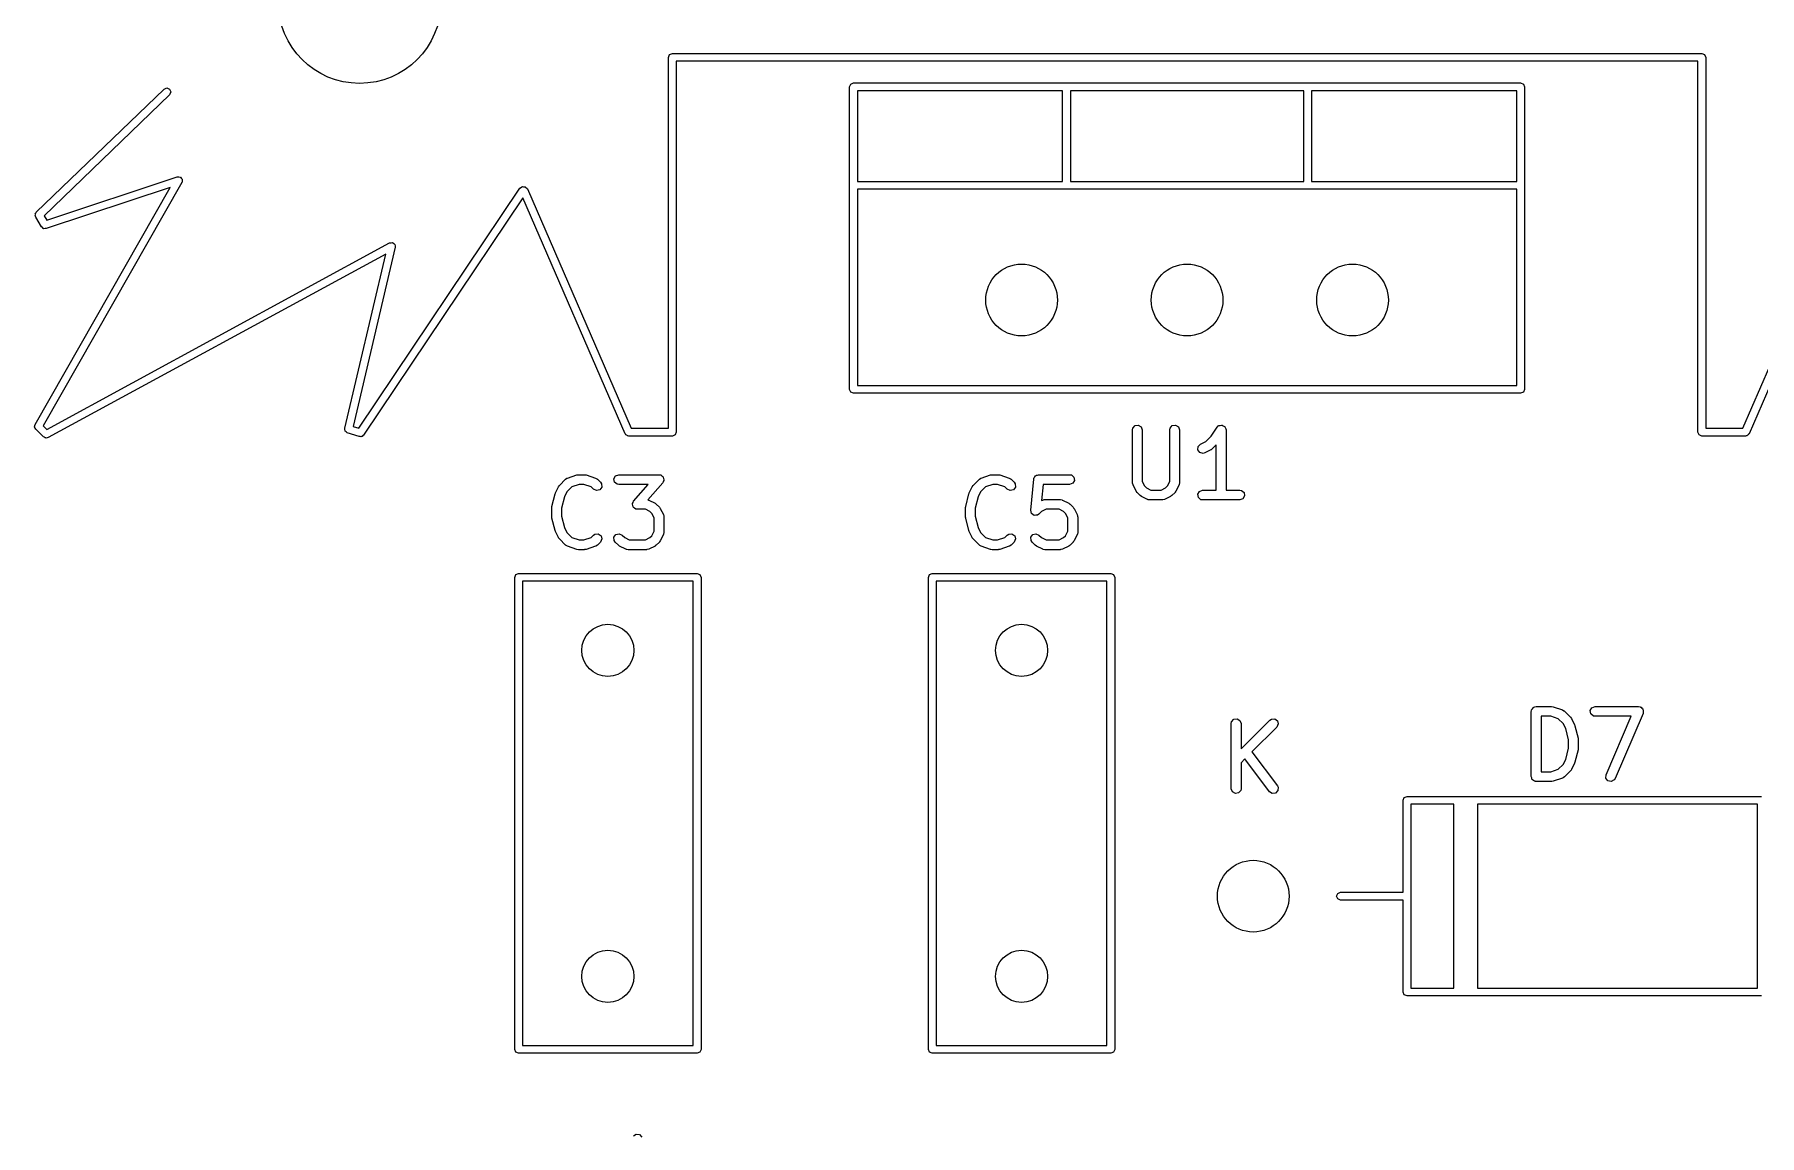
# Model space of a CAD drawing. Extents: x 80 to 221, y -131 to -73.
# Drawn here: x 115.41 to 141.88, y -101.71 to -84.83 of the extents above; entities that cross this region are included whole.
import ezdxf

# ---------------------------------------------------------------- set-up
doc = ezdxf.new("R2010")
doc.units = 0
doc.layers.add('BLACK', color=7, linetype='CONTINUOUS')

msp = doc.modelspace()

# ---------------------------------------------------------------- linework, layer by layer
at = {"layer": 'BLACK', "linetype": 'CONTINUOUS'}
for p, q in [((125.136, -85.178), (125.154, -85.1356)), ((125.136, -90.868), (125.136, -85.178)), ((125.154, -85.1356), (125.196, -85.118)), ((125.196, -85.118), (140.996, -85.118)), ((140.936, -85.238), (125.256, -85.238)), ((125.256, -85.238), (125.256, -90.928)), ((140.936, -90.928), (140.936, -85.238)), ((140.996, -85.118), (141.038, -85.1356)), ((141.038, -85.1356), (141.056, -85.178)), ((141.056, -85.178), (141.056, -90.868)), ((115.434, -87.5548), (117.394, -85.6648)), ((117.478, -85.7512), (115.552, -87.6081)), ((117.394, -85.6648), (117.437, -85.648)), ((117.437, -85.648), (117.479, -85.6664)), ((117.496, -85.7091), (117.478, -85.7512)), ((117.479, -85.6664), (117.496, -85.7091)), ((127.916, -85.63), (127.934, -85.5876)), ((127.916, -90.271), (127.916, -85.63)), ((127.934, -85.5876), (127.976, -85.57)), ((127.976, -85.57), (138.216, -85.57)), ((128.036, -85.69), (128.036, -87.08)), ((131.186, -85.69), (128.036, -85.69)), ((131.186, -87.08), (131.186, -85.69)), ((131.306, -85.69), (131.306, -87.08)), ((134.887, -85.69), (131.306, -85.69)), ((134.887, -87.08), (134.887, -85.69)), ((135.007, -85.69), (135.007, -87.08)), ((138.156, -85.69), (135.007, -85.69)), ((138.156, -87.08), (138.156, -85.69)), ((138.216, -85.57), (138.258, -85.5876)), ((138.258, -85.5876), (138.276, -85.63)), ((138.276, -85.63), (138.276, -90.271)), ((117.668, -87.0977), (115.541, -90.828)), ((115.593, -87.6759), (117.597, -87.0111)), ((117.597, -87.0111), (117.599, -87.0112)), ((117.599, -87.0112), (117.6, -87.0101)), ((117.6, -87.0101), (117.621, -87.0128)), ((117.621, -87.0128), (117.643, -87.0144)), ((117.643, -87.0144), (117.644, -87.0157)), ((117.644, -87.0157), (117.646, -87.0159)), ((117.646, -87.0159), (117.659, -87.0329)), ((117.659, -87.0329), (117.673, -87.0491)), ((117.67, -87.0949), (117.668, -87.096)), ((117.668, -87.096), (117.668, -87.0977)), ((117.671, -87.0735), (117.67, -87.0949)), ((117.674, -87.0522), (117.671, -87.0735)), ((117.673, -87.0491), (117.673, -87.0508)), ((117.673, -87.0508), (117.674, -87.0522)), ((128.036, -87.08), (131.186, -87.08)), ((131.306, -87.08), (134.887, -87.08)), ((135.007, -87.08), (138.156, -87.08)), ((115.414, -90.8083), (117.486, -87.1742)), ((117.486, -87.1742), (115.585, -87.8049)), ((120.382, -90.8666), (122.856, -87.1845)), ((122.901, -87.3335), (120.456, -90.9715)), ((122.856, -87.1845), (122.894, -87.1591)), ((122.894, -87.1591), (122.912, -87.1626)), ((124.471, -90.9519), (122.901, -87.3335)), ((122.912, -87.1626), (122.938, -87.1622)), ((122.938, -87.1622), (122.971, -87.1941)), ((122.971, -87.1941), (124.565, -90.868)), ((138.156, -87.2), (128.036, -87.2)), ((128.036, -87.2), (128.036, -90.211)), ((138.156, -90.211), (138.156, -87.2)), ((141.627, -90.868), (143.221, -87.1941)), ((143.291, -87.3335), (141.721, -90.9519)), ((115.416, -87.5969), (115.419, -87.5904)), ((115.422, -87.6124), (115.416, -87.5969)), ((115.418, -87.5834), (115.428, -87.5701)), ((115.419, -87.5904), (115.418, -87.5834)), ((115.425, -87.6289), (115.422, -87.6124)), ((115.515, -87.7789), (115.425, -87.6289)), ((115.428, -87.5701), (115.434, -87.5548)), ((115.552, -87.6081), (115.593, -87.6759)), ((115.528, -87.7889), (115.515, -87.7789)), ((115.539, -87.8016), (115.528, -87.7889)), ((115.546, -87.8021), (115.539, -87.8016)), ((115.551, -87.8062), (115.546, -87.8021)), ((115.568, -87.8037), (115.551, -87.8062)), ((115.585, -87.8049), (115.568, -87.8037)), ((115.597, -90.8839), (120.857, -88.0253)), ((120.944, -88.0918), (120.297, -90.8384)), ((120.857, -88.0253), (120.879, -88.023)), ((120.879, -88.023), (120.9, -88.0196)), ((120.9, -88.0196), (120.901, -88.0207)), ((120.901, -88.0207), (120.903, -88.0205)), ((120.903, -88.0205), (120.92, -88.0339)), ((120.92, -88.0339), (120.937, -88.0464)), ((120.937, -88.0464), (120.937, -88.0482)), ((120.937, -88.0482), (120.939, -88.0494)), ((120.939, -88.0494), (120.941, -88.0706)), ((120.941, -88.0706), (120.944, -88.0918)), ((120.797, -88.1947), (115.615, -91.0107)), ((120.168, -90.8642), (120.797, -88.1947)), ((127.934, -90.3134), (127.916, -90.271)), ((128.036, -90.211), (138.156, -90.211)), ((138.276, -90.271), (138.258, -90.3134)), ((127.976, -90.331), (127.934, -90.3134)), ((138.216, -90.331), (127.976, -90.331)), ((138.258, -90.3134), (138.216, -90.331)), ((115.412, -90.8237), (115.414, -90.8083)), ((115.406, -90.838), (115.412, -90.8237)), ((115.409, -90.8456), (115.406, -90.838)), ((115.408, -90.8538), (115.409, -90.8456)), ((115.418, -90.8661), (115.408, -90.8538)), ((115.424, -90.8804), (115.418, -90.8661)), ((115.544, -91.0004), (115.424, -90.8804)), ((115.541, -90.828), (115.597, -90.8839)), ((115.557, -91.0061), (115.544, -91.0004)), ((115.569, -91.0155), (115.557, -91.0061)), ((115.578, -91.0146), (115.569, -91.0155)), ((115.586, -91.018), (115.578, -91.0146)), ((115.6, -91.0123), (115.586, -91.018)), ((115.615, -91.0107), (115.6, -91.0123)), ((120.171, -90.8844), (120.168, -90.8642)), ((120.172, -90.9048), (120.171, -90.8844)), ((120.175, -90.9067), (120.172, -90.9048)), ((120.175, -90.9096), (120.175, -90.9067)), ((120.192, -90.9215), (120.175, -90.9096)), ((120.207, -90.9349), (120.192, -90.9215)), ((120.387, -90.9949), (120.207, -90.9349)), ((120.297, -90.8384), (120.382, -90.8666)), ((120.402, -90.9938), (120.387, -90.9949)), ((120.418, -90.9969), (120.402, -90.9938)), ((120.425, -90.9923), (120.418, -90.9969)), ((120.433, -90.9917), (120.425, -90.9923)), ((120.443, -90.98), (120.433, -90.9917)), ((120.456, -90.9715), (120.443, -90.98)), ((124.479, -90.9598), (124.471, -90.9519)), ((124.484, -90.9704), (124.479, -90.9598)), ((124.495, -90.9752), (124.484, -90.9704)), ((124.504, -90.9838), (124.495, -90.9752)), ((124.515, -90.9836), (124.504, -90.9838)), ((124.526, -90.988), (124.515, -90.9836)), ((125.196, -90.988), (124.526, -90.988)), ((124.565, -90.868), (125.136, -90.868)), ((125.238, -90.9704), (125.196, -90.988)), ((125.256, -90.928), (125.238, -90.9704)), ((132.259, -90.8924), (132.264, -90.8667)), ((132.259, -91.7019), (132.259, -90.8924)), ((132.264, -90.8667), (132.297, -90.8274)), ((132.297, -90.8274), (132.347, -90.8185)), ((132.347, -90.8185), (132.392, -90.8442)), ((132.392, -90.8442), (132.409, -90.8924)), ((132.409, -90.8924), (132.409, -91.6842)), ((132.831, -90.8924), (132.835, -90.8667)), ((132.831, -91.6842), (132.831, -90.8924)), ((132.835, -90.8667), (132.868, -90.8274)), ((132.868, -90.8274), (132.919, -90.8185)), ((132.919, -90.8185), (132.963, -90.8442)), ((132.963, -90.8442), (132.981, -90.8924)), ((132.981, -90.8924), (132.981, -91.7019)), ((133.301, -91.111), (133.385, -91.0688)), ((133.385, -91.0688), (133.466, -90.9875)), ((133.466, -90.9875), (133.557, -90.8508)), ((133.557, -90.8508), (133.575, -90.8319)), ((133.575, -90.8319), (133.58, -90.8307)), ((133.58, -90.8307), (133.582, -90.8274)), ((133.582, -90.8274), (133.604, -90.8236)), ((133.604, -90.8236), (133.625, -90.8175)), ((133.625, -90.8175), (133.629, -90.8193)), ((133.629, -90.8193), (133.633, -90.8185)), ((133.633, -90.8185), (133.652, -90.8294)), ((133.652, -90.8294), (133.672, -90.8381)), ((133.672, -90.8381), (133.674, -90.842)), ((133.674, -90.842), (133.677, -90.8442)), ((133.677, -90.8442), (133.685, -90.8646)), ((133.685, -90.8646), (133.694, -90.8841)), ((133.694, -90.8841), (133.693, -90.8883)), ((133.693, -90.8883), (133.695, -90.8924)), ((133.695, -90.8924), (133.695, -91.8174)), ((140.954, -90.9704), (140.936, -90.928)), ((140.996, -90.988), (140.954, -90.9704)), ((141.666, -90.988), (140.996, -90.988)), ((141.056, -90.868), (141.627, -90.868)), ((141.677, -90.9836), (141.666, -90.988)), ((141.688, -90.9838), (141.677, -90.9836)), ((141.697, -90.9752), (141.688, -90.9838)), ((141.708, -90.9704), (141.697, -90.9752)), ((141.713, -90.9598), (141.708, -90.9704)), ((141.721, -90.9519), (141.713, -90.9598)), ((133.262, -91.1995), (133.265, -91.1483)), ((133.293, -91.2407), (133.262, -91.1995)), ((133.265, -91.1483), (133.301, -91.111)), ((133.343, -91.2526), (133.293, -91.2407)), ((133.368, -91.2452), (133.343, -91.2526)), ((133.463, -91.1976), (133.368, -91.2452)), ((133.464, -91.1964), (133.463, -91.1976)), ((133.482, -91.1835), (133.464, -91.1964)), ((133.545, -91.1211), (133.482, -91.1835)), ((133.545, -91.8174), (133.545, -91.1211)), ((123.587, -91.6308), (123.73, -91.5832)), ((123.73, -91.5832), (123.752, -91.5799)), ((123.752, -91.5799), (123.754, -91.5794)), ((123.754, -91.5794), (123.849, -91.5794)), ((123.849, -91.5794), (123.871, -91.5833)), ((123.871, -91.5833), (123.873, -91.5832)), ((123.873, -91.5832), (124.015, -91.6308)), ((124.299, -91.6414), (124.324, -91.5969)), ((124.324, -91.5969), (124.373, -91.5794)), ((124.373, -91.5794), (124.992, -91.5794)), ((124.992, -91.5794), (125.003, -91.5813)), ((125.003, -91.5813), (125.006, -91.5808)), ((125.006, -91.5808), (125.009, -91.5824)), ((125.009, -91.5824), (125.017, -91.5839)), ((125.017, -91.5839), (125.033, -91.5969)), ((125.033, -91.5969), (125.05, -91.6074)), ((129.937, -91.6308), (130.08, -91.5832)), ((130.08, -91.5832), (130.102, -91.5799)), ((130.102, -91.5799), (130.104, -91.5794)), ((130.104, -91.5794), (130.199, -91.5794)), ((130.199, -91.5794), (130.221, -91.5833)), ((130.221, -91.5833), (130.223, -91.5832)), ((130.223, -91.5832), (130.365, -91.6308)), ((130.762, -91.6107), (130.77, -91.5969)), ((130.77, -91.5969), (130.78, -91.5933)), ((130.78, -91.5933), (130.787, -91.586)), ((130.787, -91.586), (130.803, -91.5848)), ((130.803, -91.5848), (130.818, -91.5794)), ((130.818, -91.5794), (131.294, -91.5794)), ((131.294, -91.5794), (131.32, -91.5839)), ((131.32, -91.5839), (131.359, -91.6169)), ((123.395, -91.8743), (123.4, -91.8625)), ((123.4, -91.8625), (123.401, -91.8589)), ((123.401, -91.8589), (123.448, -91.7637)), ((123.448, -91.7637), (123.462, -91.7457)), ((123.462, -91.7442), (123.558, -91.649)), ((123.462, -91.7457), (123.462, -91.7442)), ((123.577, -91.8417), (123.539, -91.9187)), ((123.558, -91.649), (123.579, -91.634)), ((123.651, -91.7676), (123.577, -91.8417)), ((123.579, -91.634), (123.584, -91.6336)), ((123.584, -91.6336), (123.587, -91.6308)), ((123.766, -91.7294), (123.651, -91.7676)), ((123.837, -91.7294), (123.766, -91.7294)), ((123.951, -91.7676), (123.837, -91.7294)), ((123.986, -91.8027), (123.951, -91.7676)), ((124.033, -91.8243), (123.986, -91.8027)), ((124.015, -91.6308), (124.038, -91.6433)), ((124.082, -91.8111), (124.033, -91.8243)), ((124.038, -91.6433), (124.041, -91.6471)), ((124.041, -91.6471), (124.045, -91.649)), ((124.045, -91.649), (124.092, -91.6966)), ((124.112, -91.769), (124.082, -91.8111)), ((124.092, -91.6966), (124.107, -91.7179)), ((124.107, -91.7179), (124.112, -91.769)), ((124.308, -91.6919), (124.299, -91.6414)), ((124.347, -91.7249), (124.308, -91.6919)), ((124.373, -91.7294), (124.347, -91.7249)), ((124.826, -91.7294), (124.373, -91.7294)), ((124.602, -91.9859), (124.826, -91.7294)), ((125.048, -91.7038), (124.821, -91.9638)), ((125.055, -91.6849), (125.048, -91.7038)), ((125.05, -91.6074), (125.052, -91.613)), ((125.052, -91.613), (125.057, -91.6169)), ((125.066, -91.6674), (125.055, -91.6849)), ((125.057, -91.6169), (125.06, -91.6368)), ((125.06, -91.6368), (125.067, -91.6559)), ((125.067, -91.6559), (125.065, -91.6615)), ((125.065, -91.6615), (125.066, -91.6674)), ((129.745, -91.8743), (129.75, -91.8625)), ((129.75, -91.8625), (129.751, -91.8589)), ((129.751, -91.8589), (129.798, -91.7637)), ((129.798, -91.7637), (129.812, -91.7457)), ((129.812, -91.7442), (129.908, -91.649)), ((129.812, -91.7457), (129.812, -91.7442)), ((129.927, -91.8417), (129.889, -91.9187)), ((129.908, -91.649), (129.929, -91.634)), ((130.001, -91.7676), (129.927, -91.8417)), ((129.929, -91.634), (129.934, -91.6336)), ((129.934, -91.6336), (129.937, -91.6308)), ((130.116, -91.7294), (130.001, -91.7676)), ((130.187, -91.7294), (130.116, -91.7294)), ((130.301, -91.7676), (130.187, -91.7294)), ((130.336, -91.8027), (130.301, -91.7676)), ((130.383, -91.8243), (130.336, -91.8027)), ((130.365, -91.6308), (130.388, -91.6433)), ((130.432, -91.8111), (130.383, -91.8243)), ((130.388, -91.6433), (130.391, -91.6471)), ((130.391, -91.6471), (130.395, -91.649)), ((130.395, -91.649), (130.442, -91.6966)), ((130.462, -91.769), (130.432, -91.8111)), ((130.442, -91.6966), (130.457, -91.7179)), ((130.457, -91.7179), (130.462, -91.769)), ((130.696, -92.1231), (130.743, -91.6469)), ((130.743, -91.6469), (130.744, -91.6431)), ((130.744, -91.6414), (130.746, -91.6387)), ((130.744, -91.6431), (130.744, -91.6414)), ((130.746, -91.6387), (130.75, -91.6218)), ((130.75, -91.6218), (130.762, -91.6107)), ((130.886, -91.7294), (130.861, -91.9776)), ((131.294, -91.7294), (130.886, -91.7294)), ((131.342, -91.7118), (131.294, -91.7294)), ((131.368, -91.6674), (131.342, -91.7118)), ((131.359, -91.6169), (131.368, -91.6674)), ((132.261, -91.7061), (132.259, -91.7019)), ((132.26, -91.7105), (132.261, -91.7061)), ((132.267, -91.7354), (132.26, -91.7105)), ((132.315, -91.8307), (132.267, -91.7354)), ((132.316, -91.8318), (132.315, -91.8307)), ((132.329, -91.8502), (132.316, -91.8318)), ((132.376, -91.8978), (132.329, -91.8502)), ((132.409, -91.6842), (132.443, -91.7527)), ((132.443, -91.7527), (132.474, -91.7831)), ((132.474, -91.7831), (132.542, -91.8174)), ((132.542, -91.8174), (132.697, -91.8174)), ((132.697, -91.8174), (132.766, -91.7831)), ((132.766, -91.7831), (132.796, -91.7527)), ((132.796, -91.7527), (132.831, -91.6842)), ((132.911, -91.8502), (132.863, -91.8978)), ((132.912, -91.8487), (132.911, -91.8502)), ((132.925, -91.8307), (132.912, -91.8487)), ((132.973, -91.7354), (132.925, -91.8307)), ((132.976, -91.7276), (132.973, -91.731)), ((132.973, -91.731), (132.973, -91.7354)), ((132.981, -91.7019), (132.976, -91.7276)), ((133.26, -91.8794), (133.286, -91.8349)), ((133.286, -91.8349), (133.334, -91.8174)), ((133.334, -91.8174), (133.545, -91.8174)), ((133.695, -91.8174), (133.906, -91.8174)), ((133.906, -91.8174), (133.931, -91.8219)), ((133.931, -91.8219), (133.97, -91.8549)), ((133.97, -91.8549), (133.979, -91.9054)), ((123.345, -92.083), (123.348, -92.0682)), ((123.345, -92.2258), (123.345, -92.083)), ((123.348, -92.0648), (123.395, -91.8743)), ((123.348, -92.0682), (123.348, -92.0648)), ((123.539, -91.9187), (123.495, -92.0922)), ((123.495, -92.0922), (123.495, -92.2166)), ((124.583, -92.0338), (124.586, -92.0282)), ((124.59, -92.0529), (124.583, -92.0338)), ((124.585, -92.0223), (124.595, -92.0048)), ((124.586, -92.0282), (124.585, -92.0223)), ((124.593, -92.0728), (124.59, -92.0529)), ((124.598, -92.0767), (124.593, -92.0728)), ((124.595, -92.0048), (124.602, -91.9859)), ((124.6, -92.0823), (124.598, -92.0767)), ((124.617, -92.0928), (124.6, -92.0823)), ((124.633, -92.1058), (124.617, -92.0928)), ((124.641, -92.1073), (124.633, -92.1058)), ((124.644, -92.1089), (124.641, -92.1073)), ((124.647, -92.1084), (124.644, -92.1089)), ((124.658, -92.1103), (124.647, -92.1084)), ((124.784, -92.1103), (124.658, -92.1103)), ((124.852, -92.1446), (124.784, -92.1103)), ((124.821, -91.9638), (124.827, -91.9649)), ((124.827, -91.9649), (124.83, -91.9677)), ((124.83, -91.9677), (124.835, -91.9683)), ((124.835, -91.9683), (124.93, -92.0159)), ((124.93, -92.0159), (124.948, -92.0292)), ((124.948, -92.0292), (124.95, -92.0299)), ((124.95, -92.0299), (124.997, -92.0775)), ((124.997, -92.0775), (125.01, -92.0959)), ((125.01, -92.0959), (125.011, -92.097)), ((125.011, -92.097), (125.059, -92.1923)), ((129.695, -92.083), (129.698, -92.0682)), ((129.695, -92.2258), (129.695, -92.083)), ((129.698, -92.0648), (129.745, -91.8743)), ((129.698, -92.0682), (129.698, -92.0648)), ((129.889, -91.9187), (129.845, -92.0922)), ((129.845, -92.0922), (129.845, -92.2166)), ((130.696, -92.1236), (130.696, -92.1231)), ((130.696, -92.124), (130.696, -92.1236)), ((130.702, -92.1484), (130.696, -92.124)), ((130.861, -91.9776), (130.88, -91.9683)), ((130.931, -92.1103), (130.862, -92.1446)), ((130.88, -91.9683), (130.905, -91.9608)), ((130.905, -91.9608), (130.909, -91.9619)), ((130.909, -91.9619), (130.913, -91.9603)), ((130.913, -91.9603), (131.151, -91.9603)), ((131.134, -92.1103), (130.931, -92.1103)), ((131.202, -92.1446), (131.134, -92.1103)), ((131.151, -91.9603), (131.177, -91.9649)), ((131.177, -91.9649), (131.18, -91.9677)), ((131.18, -91.9677), (131.185, -91.9683)), ((131.185, -91.9683), (131.28, -92.0159)), ((131.28, -92.0159), (131.298, -92.0292)), ((131.298, -92.0292), (131.3, -92.0299)), ((131.3, -92.0299), (131.347, -92.0775)), ((131.347, -92.0775), (131.36, -92.0959)), ((131.36, -92.0959), (131.361, -92.097)), ((131.361, -92.097), (131.409, -92.1923)), ((132.378, -91.8985), (132.376, -91.8978)), ((132.396, -91.9118), (132.378, -91.8985)), ((132.491, -91.9595), (132.396, -91.9118)), ((132.495, -91.96), (132.491, -91.9595)), ((132.499, -91.9629), (132.495, -91.96)), ((132.525, -91.9674), (132.499, -91.9629)), ((132.715, -91.9674), (132.525, -91.9674)), ((132.719, -91.9658), (132.715, -91.9674)), ((132.724, -91.9669), (132.719, -91.9658)), ((132.749, -91.9595), (132.724, -91.9669)), ((132.844, -91.9118), (132.749, -91.9595)), ((132.845, -91.9107), (132.844, -91.9118)), ((132.863, -91.8978), (132.845, -91.9107)), ((133.269, -91.9299), (133.26, -91.8794)), ((133.308, -91.9629), (133.269, -91.9299)), ((133.334, -91.9674), (133.308, -91.9629)), ((133.906, -91.9674), (133.334, -91.9674)), ((133.954, -91.9498), (133.906, -91.9674)), ((133.979, -91.9054), (133.954, -91.9498)), ((123.346, -92.2291), (123.345, -92.2258)), ((123.348, -92.244), (123.346, -92.2291)), ((123.395, -92.4345), (123.348, -92.244)), ((123.495, -92.2166), (123.539, -92.3901)), ((123.539, -92.3901), (123.577, -92.4671)), ((124.882, -92.175), (124.852, -92.1446)), ((124.917, -92.2435), (124.882, -92.175)), ((124.917, -92.4462), (124.917, -92.2435)), ((125.059, -92.1923), (125.066, -92.2172)), ((125.066, -92.2172), (125.065, -92.2216)), ((125.065, -92.2216), (125.067, -92.2258)), ((125.067, -92.2258), (125.067, -92.4639)), ((129.696, -92.2291), (129.695, -92.2258)), ((129.698, -92.244), (129.696, -92.2291)), ((129.745, -92.4345), (129.698, -92.244)), ((129.845, -92.2166), (129.889, -92.3901)), ((129.889, -92.3901), (129.927, -92.4671)), ((130.708, -92.1728), (130.702, -92.1484)), ((130.709, -92.1731), (130.708, -92.1728)), ((130.709, -92.1736), (130.709, -92.1731)), ((130.729, -92.188), (130.709, -92.1736)), ((130.75, -92.2028), (130.729, -92.188)), ((130.751, -92.203), (130.75, -92.2027)), ((130.75, -92.2027), (130.75, -92.2028)), ((130.776, -92.2008), (130.751, -92.203)), ((130.801, -92.1989), (130.776, -92.2008)), ((130.802, -92.1985), (130.801, -92.1986)), ((130.801, -92.1986), (130.801, -92.1989)), ((130.823, -92.1836), (130.802, -92.1985)), ((130.862, -92.1446), (130.823, -92.1836)), ((131.232, -92.175), (131.202, -92.1446)), ((131.267, -92.2435), (131.232, -92.175)), ((131.267, -92.4462), (131.267, -92.2435)), ((131.409, -92.1923), (131.416, -92.2172)), ((131.416, -92.2172), (131.415, -92.2216)), ((131.415, -92.2216), (131.417, -92.2258)), ((131.417, -92.2258), (131.417, -92.4639)), ((123.397, -92.4374), (123.395, -92.4345)), ((123.401, -92.4498), (123.397, -92.4374)), ((123.448, -92.5451), (123.401, -92.4498)), ((123.45, -92.5462), (123.448, -92.5451)), ((123.462, -92.5646), (123.45, -92.5462)), ((123.558, -92.6598), (123.462, -92.5646)), ((123.562, -92.6617), (123.558, -92.6598)), ((123.564, -92.6655), (123.562, -92.6617)), ((123.587, -92.6779), (123.564, -92.6655)), ((123.577, -92.4671), (123.651, -92.5412)), ((123.651, -92.5412), (123.766, -92.5794)), ((123.766, -92.5794), (123.837, -92.5794)), ((123.837, -92.5794), (123.951, -92.5412)), ((123.951, -92.5412), (123.986, -92.5061)), ((123.986, -92.5061), (124.008, -92.4912)), ((124.008, -92.4912), (124.059, -92.4867)), ((124.045, -92.6598), (124.023, -92.6747)), ((124.092, -92.6122), (124.045, -92.6598)), ((124.059, -92.4867), (124.101, -92.5161)), ((124.114, -92.5657), (124.092, -92.6122)), ((124.101, -92.5161), (124.114, -92.5657)), ((124.3, -92.5397), (124.33, -92.4977)), ((124.305, -92.5908), (124.3, -92.5397)), ((124.32, -92.6122), (124.305, -92.5908)), ((124.367, -92.6598), (124.32, -92.6122)), ((124.33, -92.4977), (124.379, -92.4844)), ((124.369, -92.6605), (124.367, -92.6598)), ((124.387, -92.6738), (124.369, -92.6605)), ((124.379, -92.4844), (124.426, -92.5061)), ((124.426, -92.5061), (124.465, -92.5451)), ((124.465, -92.5451), (124.533, -92.5794)), ((124.533, -92.5794), (124.784, -92.5794)), ((124.784, -92.5794), (124.852, -92.5451)), ((124.852, -92.5451), (124.882, -92.5147)), ((124.882, -92.5147), (124.917, -92.4462)), ((124.95, -92.6598), (124.931, -92.6727)), ((124.997, -92.6122), (124.95, -92.6598)), ((124.998, -92.6107), (124.997, -92.6122)), ((125.011, -92.5927), (124.998, -92.6107)), ((125.059, -92.4974), (125.011, -92.5927)), ((125.062, -92.4896), (125.059, -92.493)), ((125.059, -92.493), (125.059, -92.4974)), ((125.067, -92.4639), (125.062, -92.4896)), ((129.747, -92.4374), (129.745, -92.4345)), ((129.751, -92.4498), (129.747, -92.4374)), ((129.798, -92.5451), (129.751, -92.4498)), ((129.8, -92.5462), (129.798, -92.5451)), ((129.812, -92.5646), (129.8, -92.5462)), ((129.908, -92.6598), (129.812, -92.5646)), ((129.912, -92.6617), (129.908, -92.6598)), ((129.914, -92.6655), (129.912, -92.6617)), ((129.937, -92.6779), (129.914, -92.6655)), ((129.927, -92.4671), (130.001, -92.5412)), ((130.001, -92.5412), (130.116, -92.5794)), ((130.116, -92.5794), (130.187, -92.5794)), ((130.187, -92.5794), (130.301, -92.5412)), ((130.301, -92.5412), (130.336, -92.5061)), ((130.336, -92.5061), (130.358, -92.4912)), ((130.358, -92.4912), (130.409, -92.4867)), ((130.395, -92.6598), (130.373, -92.6747)), ((130.442, -92.6122), (130.395, -92.6598)), ((130.409, -92.4867), (130.451, -92.5161)), ((130.464, -92.5657), (130.442, -92.6122)), ((130.451, -92.5161), (130.464, -92.5657)), ((130.698, -92.5397), (130.727, -92.4977)), ((130.702, -92.5908), (130.698, -92.5397)), ((130.717, -92.6122), (130.702, -92.5908)), ((130.765, -92.6598), (130.717, -92.6122)), ((130.727, -92.4977), (130.777, -92.4844)), ((130.766, -92.6605), (130.765, -92.6598)), ((130.784, -92.6738), (130.766, -92.6605)), ((130.777, -92.4844), (130.823, -92.5061)), ((130.823, -92.5061), (130.862, -92.5451)), ((130.862, -92.5451), (130.931, -92.5794)), ((130.931, -92.5794), (131.134, -92.5794)), ((131.134, -92.5794), (131.202, -92.5451)), ((131.202, -92.5451), (131.232, -92.5147)), ((131.232, -92.5147), (131.267, -92.4462)), ((131.3, -92.6598), (131.281, -92.6727)), ((131.347, -92.6122), (131.3, -92.6598)), ((131.348, -92.6107), (131.347, -92.6122)), ((131.361, -92.5927), (131.348, -92.6107)), ((131.409, -92.4974), (131.361, -92.5927)), ((131.412, -92.4896), (131.409, -92.493)), ((131.409, -92.493), (131.409, -92.4974)), ((131.417, -92.4639), (131.412, -92.4896)), ((123.73, -92.7255), (123.587, -92.6779)), ((123.732, -92.7255), (123.73, -92.7255)), ((123.754, -92.7294), (123.732, -92.7255)), ((123.849, -92.7294), (123.754, -92.7294)), ((123.85, -92.7288), (123.849, -92.7294)), ((123.873, -92.7255), (123.85, -92.7288)), ((124.015, -92.6779), (123.873, -92.7255)), ((124.019, -92.6751), (124.015, -92.6779)), ((124.023, -92.6747), (124.019, -92.6751)), ((124.482, -92.7215), (124.387, -92.6738)), ((124.486, -92.722), (124.482, -92.7215)), ((124.49, -92.7249), (124.486, -92.722)), ((124.516, -92.7294), (124.49, -92.7249)), ((124.801, -92.7294), (124.516, -92.7294)), ((124.805, -92.7278), (124.801, -92.7294)), ((124.81, -92.7289), (124.805, -92.7278)), ((124.835, -92.7215), (124.81, -92.7289)), ((124.93, -92.6738), (124.835, -92.7215)), ((124.931, -92.6727), (124.93, -92.6738)), ((130.08, -92.7255), (129.937, -92.6779)), ((130.082, -92.7255), (130.08, -92.7255)), ((130.104, -92.7294), (130.082, -92.7255)), ((130.199, -92.7294), (130.104, -92.7294)), ((130.2, -92.7288), (130.199, -92.7294)), ((130.223, -92.7255), (130.2, -92.7288)), ((130.365, -92.6779), (130.223, -92.7255)), ((130.369, -92.6751), (130.365, -92.6779)), ((130.373, -92.6747), (130.369, -92.6751)), ((130.88, -92.7215), (130.784, -92.6738)), ((130.884, -92.722), (130.88, -92.7215)), ((130.887, -92.7249), (130.884, -92.722)), ((130.913, -92.7294), (130.887, -92.7249)), ((131.151, -92.7294), (130.913, -92.7294)), ((131.155, -92.7278), (131.151, -92.7294)), ((131.16, -92.7289), (131.155, -92.7278)), ((131.185, -92.7215), (131.16, -92.7289)), ((131.28, -92.6738), (131.185, -92.7215)), ((131.281, -92.6727), (131.28, -92.6738)), ((122.776, -93.154), (122.794, -93.1116)), ((122.776, -100.394), (122.776, -93.154)), ((122.794, -93.1116), (122.836, -93.094)), ((122.836, -93.094), (125.576, -93.094)), ((125.576, -93.094), (125.618, -93.1116)), ((125.618, -93.1116), (125.636, -93.154)), ((125.636, -93.154), (125.636, -100.394)), ((129.126, -93.154), (129.144, -93.1116)), ((129.126, -100.394), (129.126, -93.154)), ((129.144, -93.1116), (129.186, -93.094)), ((129.186, -93.094), (131.926, -93.094)), ((131.926, -93.094), (131.968, -93.1116)), ((131.968, -93.1116), (131.986, -93.154)), ((131.986, -93.154), (131.986, -100.394)), ((122.896, -93.214), (122.896, -100.334)), ((125.516, -93.214), (122.896, -93.214)), ((125.516, -100.334), (125.516, -93.214)), ((129.246, -93.214), (129.246, -100.334)), ((131.866, -93.214), (129.246, -93.214)), ((131.866, -100.334), (131.866, -93.214)), ((138.379, -95.2104), (138.381, -95.2006)), ((138.379, -96.2104), (138.379, -95.2104)), ((138.38, -95.1974), (138.382, -95.1945)), ((138.381, -95.2006), (138.38, -95.1974)), ((138.382, -95.1945), (138.383, -95.1847)), ((138.383, -95.1847), (138.396, -95.1698)), ((138.396, -95.1698), (138.406, -95.1529)), ((138.406, -95.1529), (138.412, -95.1506)), ((138.412, -95.1506), (138.416, -95.1454)), ((138.416, -95.1454), (138.436, -95.142)), ((138.436, -95.142), (138.454, -95.1354)), ((138.454, -95.1354), (138.692, -95.1354)), ((138.529, -95.2854), (138.529, -96.1354)), ((138.68, -95.2854), (138.529, -95.2854)), ((138.794, -95.3236), (138.68, -95.2854)), ((138.692, -95.1354), (138.714, -95.1393)), ((138.714, -95.1393), (138.716, -95.1392)), ((138.716, -95.1392), (138.859, -95.1868)), ((138.859, -95.1868), (138.881, -95.1993)), ((138.881, -95.1993), (138.884, -95.2031)), ((138.884, -95.2031), (138.888, -95.205)), ((138.888, -95.205), (138.983, -95.3002)), ((138.983, -95.3002), (138.996, -95.3186)), ((139.285, -95.1974), (139.31, -95.1529)), ((139.294, -95.2479), (139.285, -95.1974)), ((139.333, -95.2809), (139.294, -95.2479)), ((139.31, -95.1529), (139.359, -95.1354)), ((139.359, -95.2854), (139.333, -95.2809)), ((139.359, -95.1354), (140.025, -95.1354)), ((139.912, -95.2854), (139.359, -95.2854)), ((139.528, -96.1808), (139.912, -95.2854)), ((140.094, -95.2399), (139.666, -96.2399)), ((140.025, -95.1354), (140.051, -95.1399)), ((140.051, -95.1399), (140.058, -95.1456)), ((140.058, -95.1456), (140.066, -95.1476)), ((140.066, -95.1476), (140.077, -95.1616)), ((140.077, -95.1616), (140.09, -95.1729)), ((140.09, -95.1729), (140.092, -95.1816)), ((140.092, -95.1816), (140.097, -95.1887)), ((140.095, -95.2311), (140.094, -95.2399)), ((140.099, -95.2234), (140.095, -95.2311)), ((140.097, -95.1887), (140.096, -95.2062)), ((140.096, -95.2062), (140.099, -95.2234)), ((133.775, -95.3964), (133.78, -95.3707)), ((133.775, -96.3964), (133.775, -95.3964)), ((133.78, -95.3707), (133.813, -95.3314)), ((133.813, -95.3314), (133.863, -95.3225)), ((133.863, -95.3225), (133.908, -95.3482)), ((133.908, -95.3482), (133.925, -95.3964)), ((133.925, -95.7867), (134.368, -95.3433)), ((133.925, -95.3964), (133.925, -95.7867)), ((134.475, -95.4494), (134.092, -95.832)), ((134.368, -95.3433), (134.39, -95.3284)), ((134.39, -95.3284), (134.441, -95.3239)), ((134.441, -95.3239), (134.483, -95.3534)), ((134.496, -95.4029), (134.475, -95.4494)), ((134.483, -95.3534), (134.496, -95.4029)), ((138.868, -95.3977), (138.794, -95.3236)), ((138.907, -95.4747), (138.868, -95.3977)), ((138.95, -95.6482), (138.907, -95.4747)), ((138.996, -95.3186), (138.997, -95.3197)), ((138.997, -95.3197), (139.045, -95.4149)), ((139.045, -95.4149), (139.048, -95.4273)), ((139.048, -95.4273), (139.05, -95.4303)), ((139.05, -95.4303), (139.098, -95.6208)), ((134.092, -95.832), (134.482, -96.3514)), ((138.907, -95.9461), (138.95, -95.7726)), ((138.95, -95.7726), (138.95, -95.6482)), ((139.098, -95.8), (139.05, -95.9905)), ((139.098, -95.6208), (139.099, -95.6357)), ((139.1, -95.7818), (139.098, -95.7966)), ((139.098, -95.7966), (139.098, -95.8)), ((139.099, -95.6357), (139.1, -95.639)), ((139.1, -95.639), (139.1, -95.7818)), ((133.985, -95.9391), (133.925, -95.9989)), ((133.925, -95.9989), (133.925, -96.3964)), ((134.362, -96.4414), (133.985, -95.9391)), ((138.68, -96.1354), (138.794, -96.0972)), ((138.794, -96.0972), (138.868, -96.0231)), ((138.868, -96.0231), (138.907, -95.9461)), ((138.997, -96.1011), (138.984, -96.1191)), ((139.045, -96.0058), (138.997, -96.1011)), ((139.05, -95.9905), (139.045, -96.0023)), ((139.045, -96.0023), (139.045, -96.0058)), ((134.482, -96.3514), (134.493, -96.3746)), ((138.386, -96.2287), (138.379, -96.2104)), ((138.389, -96.2479), (138.386, -96.2287)), ((138.394, -96.2522), (138.389, -96.2479)), ((138.396, -96.2586), (138.394, -96.2522)), ((138.413, -96.2683), (138.396, -96.2586)), ((138.428, -96.2809), (138.413, -96.2683)), ((138.438, -96.2826), (138.428, -96.2809)), ((138.441, -96.2842), (138.438, -96.2826)), ((138.444, -96.2837), (138.441, -96.2842)), ((138.454, -96.2854), (138.444, -96.2837)), ((138.692, -96.2854), (138.454, -96.2854)), ((138.529, -96.1354), (138.68, -96.1354)), ((138.694, -96.2848), (138.692, -96.2854)), ((138.716, -96.2815), (138.694, -96.2848)), ((138.859, -96.2339), (138.716, -96.2815)), ((138.862, -96.2311), (138.859, -96.2339)), ((138.867, -96.2307), (138.862, -96.2311)), ((138.888, -96.2158), (138.867, -96.2307)), ((138.983, -96.1206), (138.888, -96.2158)), ((138.984, -96.1191), (138.983, -96.1206)), ((139.525, -96.2321), (139.528, -96.1808)), ((139.556, -96.2731), (139.525, -96.2321)), ((139.606, -96.2849), (139.556, -96.2731)), ((139.651, -96.2617), (139.606, -96.2849)), ((139.666, -96.2399), (139.651, -96.2617)), ((133.793, -96.4446), (133.775, -96.3964)), ((133.837, -96.4702), (133.793, -96.4446)), ((133.888, -96.4613), (133.837, -96.4702)), ((133.921, -96.422), (133.888, -96.4613)), ((133.925, -96.3964), (133.921, -96.422)), ((134.404, -96.4694), (134.362, -96.4414)), ((134.455, -96.4633), (134.404, -96.4694)), ((134.49, -96.4258), (134.455, -96.4633)), ((134.493, -96.3746), (134.49, -96.4258)), ((136.412, -96.574), (136.43, -96.5316)), ((136.412, -97.984), (136.412, -96.574)), ((136.43, -96.5316), (136.472, -96.514)), ((136.472, -96.514), (141.912, -96.514)), ((136.532, -96.634), (136.532, -99.454)), ((137.192, -96.634), (136.532, -96.634)), ((137.192, -99.454), (137.192, -96.634)), ((137.552, -96.634), (137.552, -99.454)), ((141.852, -96.634), (137.552, -96.634)), ((141.852, -99.454), (141.852, -96.634)), ((135.392, -98.044), (135.41, -98.0016)), ((135.41, -98.0864), (135.392, -98.044)), ((135.41, -98.0016), (135.452, -97.984)), ((135.452, -98.104), (135.41, -98.0864)), ((135.452, -97.984), (136.412, -97.984)), ((136.412, -98.104), (135.452, -98.104)), ((136.412, -99.514), (136.412, -98.104)), ((136.43, -99.5564), (136.412, -99.514)), ((136.532, -99.454), (137.192, -99.454)), ((137.552, -99.454), (141.852, -99.454)), ((136.472, -99.574), (136.43, -99.5564)), ((141.912, -99.574), (136.472, -99.574)), ((122.896, -100.334), (125.516, -100.334)), ((129.246, -100.334), (131.866, -100.334)), ((122.794, -100.436), (122.776, -100.394)), ((122.836, -100.454), (122.794, -100.436)), ((125.576, -100.454), (122.836, -100.454)), ((125.618, -100.436), (125.576, -100.454)), ((125.636, -100.394), (125.618, -100.436)), ((129.144, -100.436), (129.126, -100.394)), ((129.186, -100.454), (129.144, -100.436)), ((131.926, -100.454), (129.186, -100.454)), ((131.968, -100.436), (131.926, -100.454)), ((131.986, -100.394), (131.968, -100.436)), ((124.6, -101.72), (124.643, -101.693)), ((124.643, -101.693), (124.694, -101.701)), ((124.694, -101.701), (124.728, -101.739))]:
    msp.add_line(p, q, dxfattribs=at)
at = {"layer": 'BLACK'}
for centre, radius in [((120.396, -84.328), 1.25), ((130.556, -88.9), 0.55), ((133.096, -88.9), 0.55), ((135.636, -88.9), 0.55), ((124.206, -94.274), 0.4), ((130.556, -94.274), 0.4), ((134.112, -98.044), 0.55), ((124.206, -99.274), 0.4), ((130.556, -99.274), 0.4)]:
    msp.add_circle(centre, radius, dxfattribs=at)

doc.saveas('drawing.dxf')
